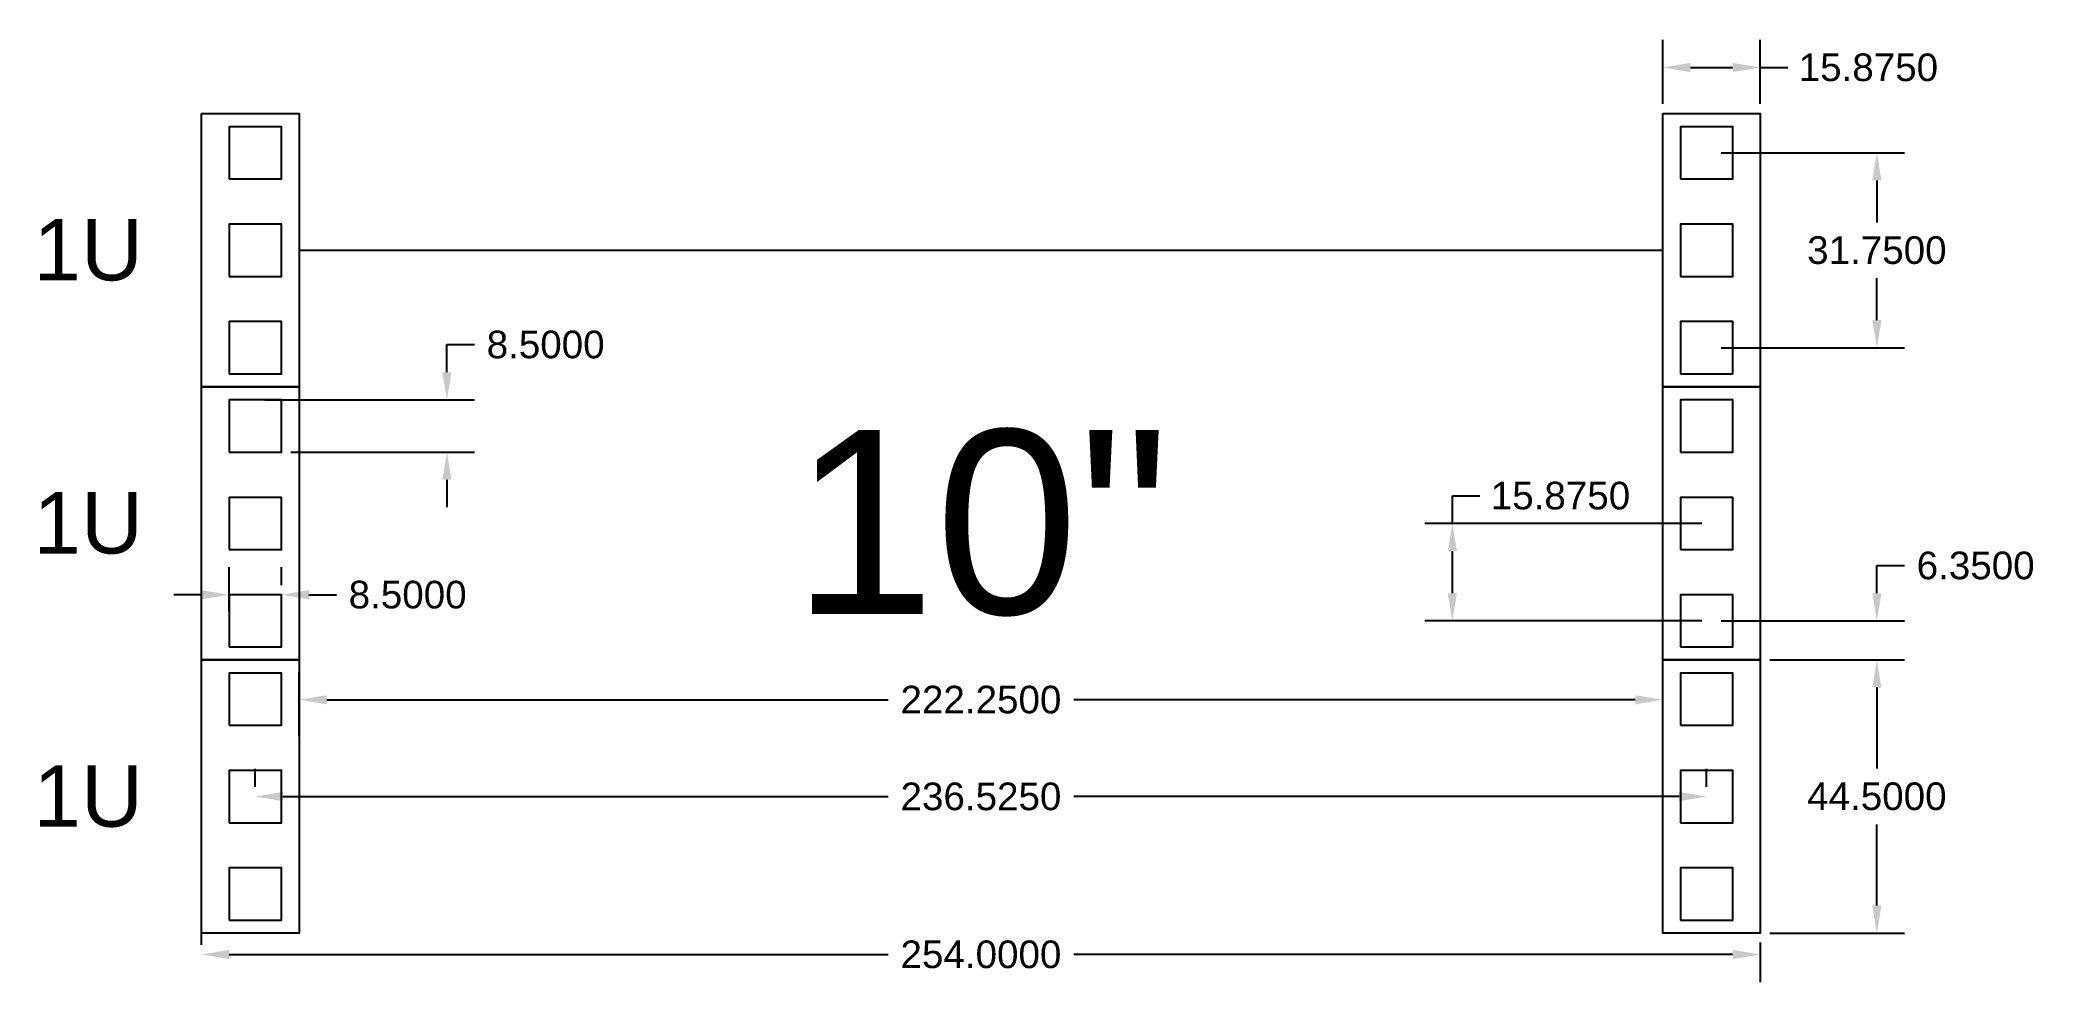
# Model space of a CAD drawing. Header units: inches. Extents: x -26 to 298, y -8 to 146.
import ezdxf

# ---------------------------------------------------------------- set-up
doc = ezdxf.new("R2010")
doc.units = ezdxf.units.IN
doc.header["$MEASUREMENT"] = 0
doc.styles.get("Standard").update_dxf_attribs({"font": 'Arial.ttf'})
doc.dimstyles.get("Standard").update_dxf_attribs({"dimtxt": 0.18, "dimasz": 0.18, "dimexe": 0.18, "dimexo": 0.0625, "dimgap": 0.09, "dimtad": 0, "dimtih": 1, "dimtoh": 1, "dimdec": 4, "dimzin": 0, "dimdsep": 46, "dimtxsty": 'Standard', "dimcen": 0.09, "dimadec": 0, "dimazin": 0, "dimtfac": 1, "dimtdec": 4, "dimtofl": 0, "dimtmove": 0, "dimatfit": 3, "dimfxl": 1, "dimtolj": 1, "dimtzin": 0, "dimarcsym": 0})

# ---------------------------------------------------------------- blocks, each defined once
blk = doc.blocks.new('1U')
for points in [[(0, 44.5), (15.875, 44.5), (15.875, 0), (0, 0)], [(4.4875, 33.85), (12.9875, 33.85), (12.9875, 42.35), (4.4875, 42.35)], [(238.125, 44.5), (254, 44.5), (254, 0), (238.125, 0)], [(241.0125, 33.85), (249.5125, 33.85), (249.5125, 42.35), (241.0125, 42.35)], [(4.4875, 17.975), (12.9875, 17.975), (12.9875, 26.475), (4.4875, 26.475)], [(241.0125, 17.975), (249.5125, 17.975), (249.5125, 26.475), (241.0125, 26.475)], [(4.4875, 2.1), (12.9875, 2.1), (12.9875, 10.6), (4.4875, 10.6)], [(241.0125, 2.1), (249.5125, 2.1), (249.5125, 10.6), (241.0125, 10.6)]]:
    blk.add_lwpolyline(points, close=True)
blk = doc.blocks.new('*D1')
at = {"color": 0, "lineweight": -2, "transparency": 16777216}
for p, q in [((15.88, 32.06), (15.88, 42.5)), ((238.12, 39.56), (238.12, 42.5)), ((20.38, 38), (111.88, 38)), ((233.62, 38), (142.12, 38))]:
    blk.add_line(p, q, dxfattribs=at)
at = {"color": 0, "transparency": 16777216}
for points in [[(20.38, 38.75), (20.38, 37.25), (15.88, 38)], [(233.62, 38.75), (233.62, 37.25), (238.12, 38)]]:
    blk.add_solid(points, dxfattribs=at)
at = {"layer": 'Defpoints', "color": 0, "transparency": 16777216}
for p in [(238.12, 38), (238.12, 38), (15.88, 30.5)]:
    blk.add_point(p, dxfattribs=at)
at = {"color": 0, "transparency": 16777216, "insert": (127, 38), "char_height": 4.5, "attachment_point": 5}
blk.add_mtext('\\A1;222.2500', dxfattribs=at)
blk = doc.blocks.new('*D2')
at = {"color": 0, "lineweight": -2, "transparency": 16777216}
for p, q in [((0, -1.94), (0, 1)), ((254, -1.56), (254, -8)), ((4.5, -3.5), (111.88, -3.5)), ((249.5, -3.5), (142.12, -3.5))]:
    blk.add_line(p, q, dxfattribs=at)
at = {"color": 0, "transparency": 16777216}
for points in [[(4.5, -2.75), (4.5, -4.25), (0, -3.5)], [(249.5, -2.75), (249.5, -4.25), (254, -3.5)]]:
    blk.add_solid(points, dxfattribs=at)
at = {"layer": 'Defpoints', "color": 0, "transparency": 16777216}
for p in [(254, 0), (0, -3.5), (254, -3.5)]:
    blk.add_point(p, dxfattribs=at)
at = {"color": 0, "transparency": 16777216, "insert": (127, -3.5), "char_height": 4.5, "attachment_point": 5}
blk.add_mtext('\\A1;254.0000', dxfattribs=at)
blk = doc.blocks.new('*D3')
at = {"color": 0, "lineweight": -2, "transparency": 16777216}
for p, q in [((255.56, 44.5), (277.5, 44.5)), ((273, 40), (273, 26.8)), ((273, 4.5), (273, 17.7)), ((255.56, 0), (277.5, 0))]:
    blk.add_line(p, q, dxfattribs=at)
at = {"color": 0, "transparency": 16777216}
for points in [[(272.25, 40), (273.75, 40), (273, 44.5)], [(272.25, 4.5), (273.75, 4.5), (273, 0)]]:
    blk.add_solid(points, dxfattribs=at)
at = {"layer": 'Defpoints', "color": 0, "transparency": 16777216}
for p in [(254, 44.5), (273, 44.5), (254, 0)]:
    blk.add_point(p, dxfattribs=at)
at = {"color": 0, "transparency": 16777216, "insert": (273, 22.25), "char_height": 4.5, "attachment_point": 5}
blk.add_mtext('\\A1;44.5000', dxfattribs=at)
blk = doc.blocks.new('*D4')
at = {"color": 0, "lineweight": -2, "transparency": 16777216}
for p, q in [((273, 55.35), (273, 59.85)), ((273, 59.85), (277.5, 59.85)), ((247.62, 50.85), (277.5, 50.85)), ((255.56, 44.5), (277.5, 44.5)), ((273, 40), (273, 35.5))]:
    blk.add_line(p, q, dxfattribs=at)
at = {"color": 0, "transparency": 16777216}
for points in [[(272.25, 55.35), (273.75, 55.35), (273, 50.85)], [(272.25, 40), (273.75, 40), (273, 44.5)]]:
    blk.add_solid(points, dxfattribs=at)
at = {"layer": 'Defpoints', "color": 0, "transparency": 16777216}
for p in [(246.06, 50.85), (273, 50.85), (254, 44.5)]:
    blk.add_point(p, dxfattribs=at)
at = {"color": 0, "transparency": 16777216, "insert": (289.1, 59.85), "char_height": 4.5, "attachment_point": 5}
blk.add_mtext('\\A1;6.3500', dxfattribs=at)
blk = doc.blocks.new('*D5')
at = {"color": 0, "lineweight": -2, "transparency": 16777216}
for p, q in [((247.62, 127.1), (277.5, 127.1)), ((273, 122.6), (273, 115.77)), ((273, 99.85), (273, 106.68)), ((247.62, 95.35), (277.5, 95.35))]:
    blk.add_line(p, q, dxfattribs=at)
at = {"color": 0, "transparency": 16777216}
for points in [[(272.25, 122.6), (273.75, 122.6), (273, 127.1)], [(272.25, 99.85), (273.75, 99.85), (273, 95.35)]]:
    blk.add_solid(points, dxfattribs=at)
at = {"layer": 'Defpoints', "color": 0, "transparency": 16777216}
for p in [(246.06, 127.1), (273, 127.1), (246.06, 95.35)]:
    blk.add_point(p, dxfattribs=at)
at = {"color": 0, "transparency": 16777216, "insert": (273, 111.22), "char_height": 4.5, "attachment_point": 5}
blk.add_mtext('\\A1;31.7500', dxfattribs=at)
blk = doc.blocks.new('*D6')
at = {"color": 0, "lineweight": -2, "transparency": 16777216}
for p, q in [((203.82, 66.72), (203.82, 71.23)), ((203.82, 71.23), (208.32, 71.23)), ((244.5, 66.72), (199.32, 66.72)), ((203.82, 55.35), (203.82, 62.23)), ((244.5, 50.85), (199.32, 50.85))]:
    blk.add_line(p, q, dxfattribs=at)
at = {"color": 0, "transparency": 16777216}
for points in [[(203.07, 62.23), (204.57, 62.23), (203.82, 66.72)], [(203.07, 55.35), (204.57, 55.35), (203.82, 50.85)]]:
    blk.add_solid(points, dxfattribs=at)
at = {"layer": 'Defpoints', "color": 0, "transparency": 16777216}
for p in [(203.82, 66.72), (246.06, 66.72), (246.06, 50.85)]:
    blk.add_point(p, dxfattribs=at)
at = {"color": 0, "transparency": 16777216, "insert": (221.44, 71.23), "char_height": 4.5, "attachment_point": 5}
blk.add_mtext('\\A1;15.8750', dxfattribs=at)
blk = doc.blocks.new('*D7')
at = {"color": 0, "lineweight": -2, "transparency": 16777216}
for p, q in [((238.12, 135.06), (238.12, 145.5)), ((254, 135.06), (254, 145.5)), ((242.62, 141), (249.5, 141)), ((254, 141), (258.5, 141))]:
    blk.add_line(p, q, dxfattribs=at)
at = {"color": 0, "transparency": 16777216}
for points in [[(242.62, 141.75), (242.62, 140.25), (238.12, 141)], [(249.5, 141.75), (249.5, 140.25), (254, 141)]]:
    blk.add_solid(points, dxfattribs=at)
at = {"layer": 'Defpoints', "color": 0, "transparency": 16777216}
for p in [(254, 141), (238.12, 133.5), (254, 133.5)]:
    blk.add_point(p, dxfattribs=at)
at = {"color": 0, "transparency": 16777216, "insert": (271.62, 141), "char_height": 4.5, "attachment_point": 5}
blk.add_mtext('\\A1;15.8750', dxfattribs=at)
blk = doc.blocks.new('*D10')
at = {"color": 0, "lineweight": -2, "transparency": 16777216}
for p, q in [((8.74, 23.79), (8.74, 26.73)), ((245.26, 23.79), (245.26, 26.73)), ((13.24, 22.23), (111.88, 22.23)), ((240.76, 22.23), (142.12, 22.23))]:
    blk.add_line(p, q, dxfattribs=at)
at = {"color": 0, "transparency": 16777216}
for points in [[(13.24, 22.98), (13.24, 21.48), (8.74, 22.23)], [(240.76, 22.98), (240.76, 21.48), (245.26, 22.23)]]:
    blk.add_solid(points, dxfattribs=at)
at = {"layer": 'Defpoints', "color": 0, "transparency": 16777216}
for p in [(8.74, 22.23), (245.26, 22.23), (245.26, 22.23)]:
    blk.add_point(p, dxfattribs=at)
at = {"color": 0, "transparency": 16777216, "insert": (127, 22.23), "char_height": 4.5, "attachment_point": 5}
blk.add_mtext('\\A1;236.5250', dxfattribs=at)
blk = doc.blocks.new('*D21')
at = {"color": 0, "lineweight": -2, "transparency": 16777216}
for p, q in [((4.49, 52.41), (4.49, 59.6)), ((12.99, 56.66), (12.99, 59.6)), ((-0.01, 55.1), (-4.51, 55.1)), ((17.49, 55.1), (21.99, 55.1))]:
    blk.add_line(p, q, dxfattribs=at)
at = {"color": 0, "transparency": 16777216}
for points in [[(-0.01, 55.85), (-0.01, 54.35), (4.49, 55.1)], [(17.49, 55.85), (17.49, 54.35), (12.99, 55.1)]]:
    blk.add_solid(points, dxfattribs=at)
at = {"layer": 'Defpoints', "color": 0, "transparency": 16777216}
for p in [(12.99, 55.1), (12.99, 55.1), (4.49, 50.85)]:
    blk.add_point(p, dxfattribs=at)
at = {"color": 0, "transparency": 16777216, "insert": (33.57, 55.1), "char_height": 4.5, "attachment_point": 5}
blk.add_mtext('\\A1;8.5000', dxfattribs=at)
blk = doc.blocks.new('*D24')
at = {"color": 0, "lineweight": -2, "transparency": 16777216}
for p, q in [((39.97, 91.35), (39.97, 95.85)), ((39.97, 95.85), (44.47, 95.85)), ((10.3, 86.85), (44.47, 86.85)), ((14.55, 78.35), (44.47, 78.35)), ((39.97, 73.85), (39.97, 69.35))]:
    blk.add_line(p, q, dxfattribs=at)
at = {"color": 0, "transparency": 16777216}
for points in [[(39.22, 91.35), (40.72, 91.35), (39.97, 86.85)], [(39.22, 73.85), (40.72, 73.85), (39.97, 78.35)]]:
    blk.add_solid(points, dxfattribs=at)
at = {"layer": 'Defpoints', "color": 0, "transparency": 16777216}
for p in [(8.74, 86.85), (39.97, 86.85), (12.99, 78.35)]:
    blk.add_point(p, dxfattribs=at)
at = {"color": 0, "transparency": 16777216, "insert": (56.06, 95.85), "char_height": 4.5, "attachment_point": 5}
blk.add_mtext('\\A1;8.5000', dxfattribs=at)

msp = doc.modelspace()

# ---------------------------------------------------------------- linework, layer by layer
msp.add_line((15.875, 111.25), (238.125, 111.25))

# ---------------------------------------------------------------- block references
for p in [(0, 89), (0, 44.5), (0, 0)]:
    msp.add_blockref('1U', p)

# ---------------------------------------------------------------- texts
at = {"attachment_point": 5}
for s, insert, char_height in [('\\pxqc;1U', (-18.5, 111.25), 10), ('\\pxqc;10"', (127, 66.75), 30), ('\\pxqc;1U', (-18.5, 66.75), 10), ('\\pxqc;1U', (-18.5, 22.25), 10)]:
    msp.add_mtext_dynamic_manual_height_columns(s, width=43.5, gutter_width=1, heights=[0], dxfattribs=dict(at, insert=insert, char_height=char_height))

# ---------------------------------------------------------------- dimensions: what is measured, and where the dimension line sits
for base, p1, p2, picture, middle in [((254, 141), (238.125, 133.5), (254, 133.5), '*D7', (271.61937, 141)), ((12.9875, 55.1), (4.4875, 50.85), (12.9875, 55.1), '*D21', (33.57362, 55.1)), ((238.125, 38), (15.875, 30.5), (238.125, 38), '*D1', (127, 38)), ((245.2625, 22.225), (8.7375, 22.225), (245.2625, 22.225), '*D10', (127, 22.225)), ((254, -3.5), (0, -3.5), (254, 0), '*D2', (127, -3.5))]:
    dim = msp.add_linear_dim(base=base, p1=p1, p2=p2, dimstyle='Standard', override={"dimscale": 25})
    dim.commit()
    dim.dimension.update_dxf_attribs({"geometry": picture, "text_midpoint": middle})
for base, p1, p2, picture, middle in [((273, 127.1), (246.0625, 95.35), (246.0625, 127.1), '*D5', (273, 111.225)), ((39.97366, 86.85), (12.9875, 78.35), (8.7375, 86.85), '*D24', (56.05978, 95.85)), ((273, 50.85), (254, 44.5), (246.0625, 50.85), '*D4', (289.09533, 59.85)), ((273, 44.5), (254, 0), (254, 44.5), '*D3', (273, 22.25))]:
    dim = msp.add_linear_dim(base=base, p1=p1, p2=p2, angle=90, dimstyle='Standard', override={"dimscale": 25})
    dim.commit()
    dim.dimension.update_dxf_attribs({"geometry": picture, "text_midpoint": middle})
dim = msp.add_linear_dim(base=(203.81813, 66.725), p1=(246.0625, 50.85), p2=(246.0625, 66.725), angle=90, dimstyle='Standard', override={"dimscale": 25})
dim.commit()
dim.dimension.update_dxf_attribs({"geometry": '*D6', "text_midpoint": (221.4375, 71.225), "dimtype": 160})

doc.saveas('drawing.dxf')
